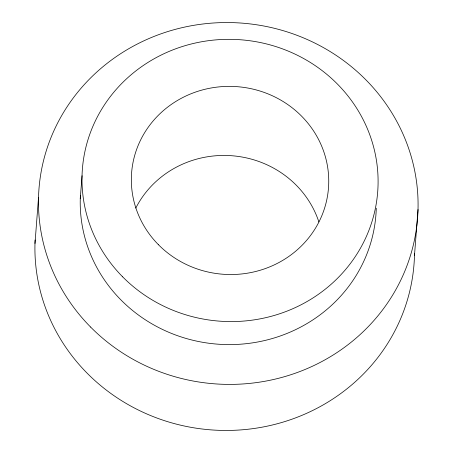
<?xml version="1.0" encoding="UTF-8"?>
<svg xmlns="http://www.w3.org/2000/svg" width="453" height="453" viewBox="0 0 453 453"><rect width="100%" height="100%" fill="white"/><g stroke="black" fill="none" stroke-linecap="round" stroke-linejoin="round"><path stroke-width="0.68" d="M34.983 243.465L38.522 197.423M80.266 198.754L82.038 175.736M414.478 255.577L418.017 209.535M414.518 253.476A189.864 180.877 4.4 0 1 219.048 430.327A189.864 180.877 4.4 0 1 35.113 239.965M376.273 208.199A148.091 141.081 4.4 0 1 222.604 344.456A148.091 141.081 4.4 0 1 80.407 195.305M135.815 208.046A98.731 94.054 4.4 0 1 231.823 155.736A98.731 94.054 4.4 0 1 318.867 221.913M90.606 327.06A189.864 180.877 4.4 0 0 410.271 256.126A189.864 180.877 4.4 0 0 183.935 27.242A189.864 180.877 4.4 0 0 90.606 327.06M122.661 276.851A148.091 141.081 4.4 0 0 372.004 221.523A148.091 141.081 4.4 0 0 195.464 42.995A148.091 141.081 4.4 0 0 122.661 276.851M158.454 244.722A98.731 94.054 4.4 0 0 324.682 207.836A98.731 94.054 4.4 0 0 206.987 88.816A98.731 94.054 4.4 0 0 158.454 244.722"/></g></svg>
